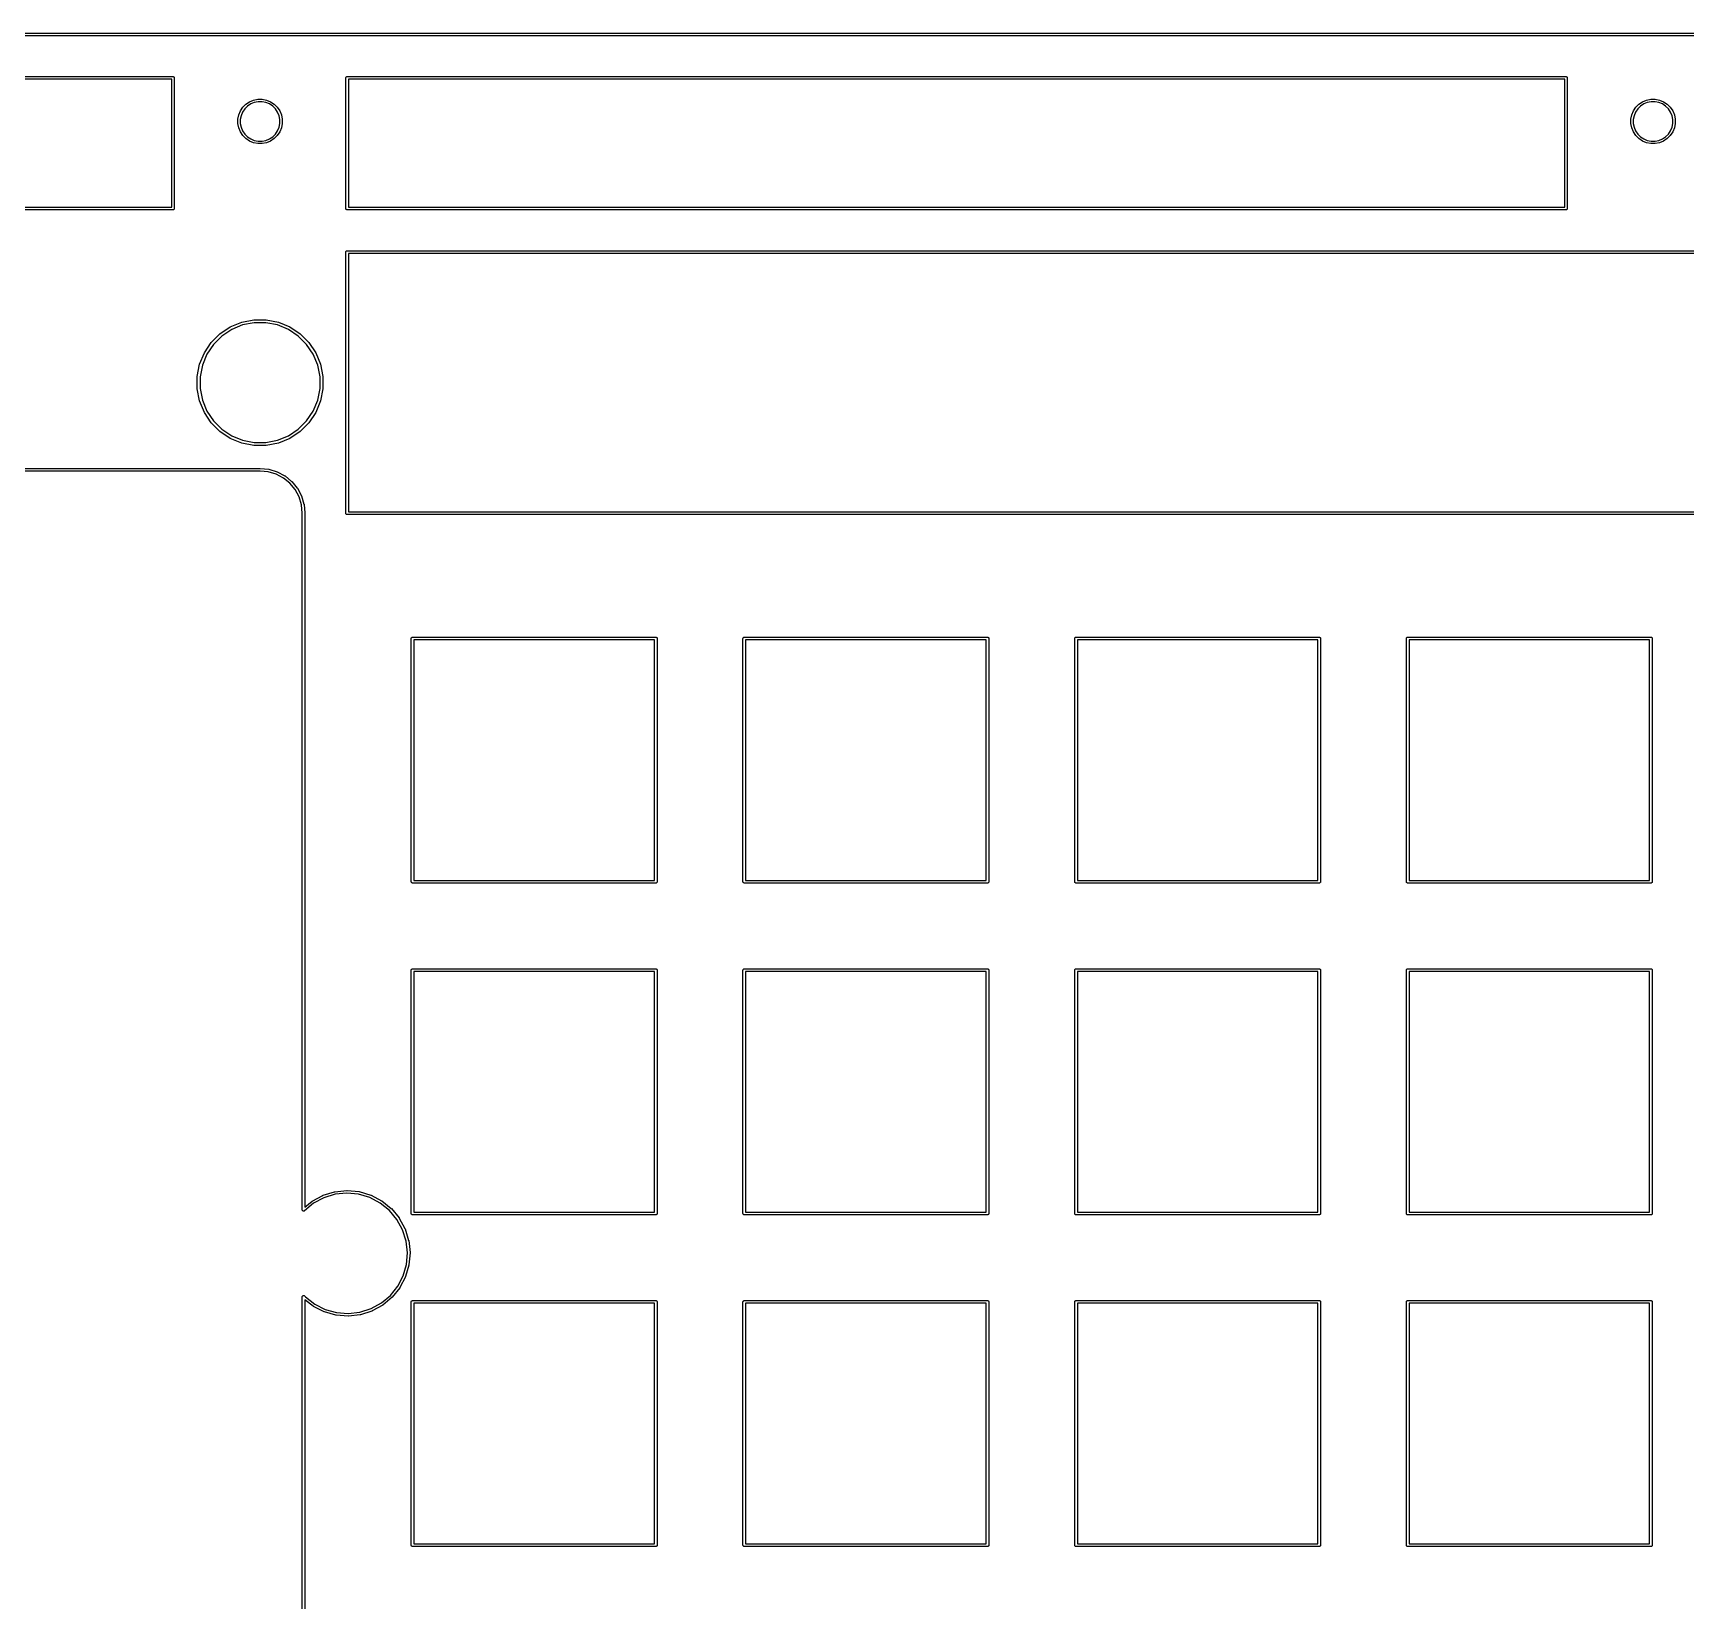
# Model space of a CAD drawing. Extents: x 22 to 393, y -205 to -25.
# Drawn here: x 207 to 301.9, y -115 to -24.9 of the extents above; entities that cross this region are included whole.
import ezdxf

# ---------------------------------------------------------------- set-up
doc = ezdxf.new("R2010")
doc.units = 0
doc.layers.add('BLACK', color=7, linetype='CONTINUOUS')

msp = doc.modelspace()

# ---------------------------------------------------------------- linework, layer by layer
at = {"layer": 'BLACK', "linetype": 'CONTINUOUS'}
for p, q in [((27.4963, -24.925), (387.504, -24.925)), ((387.497, -25.075), (27.5028, -25.075)), ((190.004, -27.425), (214.996, -27.425)), ((214.996, -27.425), (215, -27.4246)), ((215, -27.4246), (215.004, -27.425)), ((215.004, -27.425), (215.015, -27.4261)), ((215.015, -27.4261), (215.029, -27.4304)), ((215.029, -27.4304), (215.042, -27.4373)), ((215.042, -27.4373), (215.053, -27.4467)), ((215.053, -27.4467), (215.063, -27.4581)), ((215.063, -27.4581), (215.07, -27.4712)), ((215.07, -27.4712), (215.074, -27.4853)), ((215.074, -27.4853), (215.075, -27.5)), ((215.075, -27.5), (215.075, -27.5037)), ((215.075, -27.5037), (215.075, -34.9963)), ((224.925, -27.5), (224.926, -27.4853)), ((224.925, -27.5037), (224.925, -27.5)), ((224.925, -34.9963), (224.925, -27.5037)), ((224.926, -27.4853), (224.93, -27.4712)), ((224.93, -27.4712), (224.937, -27.4581)), ((224.937, -27.4581), (224.947, -27.4467)), ((224.947, -27.4467), (224.958, -27.4373)), ((224.958, -27.4373), (224.971, -27.4304)), ((224.971, -27.4304), (224.985, -27.4261)), ((224.985, -27.4261), (224.996, -27.425)), ((224.996, -27.425), (225, -27.4246)), ((225, -27.4246), (225.004, -27.425)), ((225.004, -27.425), (294.996, -27.425)), ((294.996, -27.425), (295, -27.4246)), ((295, -27.4246), (295.006, -27.4252)), ((295.006, -27.4252), (295.015, -27.4261)), ((295.015, -27.4261), (295.029, -27.4304)), ((295.029, -27.4304), (295.042, -27.4373)), ((295.042, -27.4373), (295.053, -27.4467)), ((295.053, -27.4467), (295.063, -27.4581)), ((295.063, -27.4581), (295.07, -27.4712)), ((295.07, -27.4712), (295.074, -27.4853)), ((295.074, -27.4853), (295.075, -27.5)), ((295.075, -27.5), (295.075, -27.5037)), ((295.075, -27.5037), (295.075, -34.9963)), ((214.925, -27.575), (190.075, -27.575)), ((214.925, -34.925), (214.925, -27.575)), ((225.075, -27.575), (225.075, -34.925)), ((294.925, -27.575), (225.075, -27.575)), ((294.925, -34.925), (294.925, -27.575)), ((218.775, -29.6284), (218.871, -29.3966)), ((218.871, -29.3966), (219.011, -29.188)), ((219.119, -29.2768), (218.995, -29.4626)), ((219.011, -29.188), (219.188, -29.0105)), ((219.277, -29.1188), (219.119, -29.2768)), ((219.188, -29.0105), (219.397, -28.8711)), ((219.463, -28.9946), (219.277, -29.1188)), ((219.397, -28.8711), (219.628, -28.7751)), ((219.669, -28.9091), (219.463, -28.9946)), ((219.628, -28.7751), (219.875, -28.7262)), ((219.888, -28.8655), (219.669, -28.9091)), ((219.875, -28.7262), (220.125, -28.7262)), ((220.112, -28.8655), (219.888, -28.8655)), ((220.331, -28.9091), (220.112, -28.8655)), ((220.125, -28.7262), (220.372, -28.7751)), ((220.537, -28.9946), (220.331, -28.9091)), ((220.372, -28.7751), (220.603, -28.8711)), ((220.723, -29.1188), (220.537, -28.9946)), ((220.603, -28.8711), (220.812, -29.0105)), ((220.881, -29.2768), (220.723, -29.1188)), ((220.812, -29.0105), (220.989, -29.188)), ((221.005, -29.4626), (220.881, -29.2768)), ((220.989, -29.188), (221.129, -29.3966)), ((221.129, -29.3966), (221.225, -29.6284)), ((298.775, -29.6284), (298.871, -29.3966)), ((298.871, -29.3966), (299.011, -29.188)), ((299.119, -29.2768), (298.995, -29.4626)), ((299.011, -29.188), (299.188, -29.0105)), ((299.277, -29.1188), (299.119, -29.2768)), ((299.188, -29.0105), (299.397, -28.8711)), ((299.463, -28.9946), (299.277, -29.1188)), ((299.397, -28.8711), (299.628, -28.7751)), ((299.669, -28.9091), (299.463, -28.9946)), ((299.628, -28.7751), (299.875, -28.7262)), ((299.888, -28.8655), (299.669, -28.9091)), ((299.875, -28.7262), (300.125, -28.7262)), ((300.112, -28.8655), (299.888, -28.8655)), ((300.331, -28.9091), (300.112, -28.8655)), ((300.125, -28.7262), (300.372, -28.7751)), ((300.537, -28.9946), (300.331, -28.9091)), ((300.372, -28.7751), (300.603, -28.8711)), ((300.723, -29.1188), (300.537, -28.9946)), ((300.603, -28.8711), (300.812, -29.0105)), ((300.881, -29.2768), (300.723, -29.1188)), ((300.812, -29.0105), (300.989, -29.188)), ((301.005, -29.4626), (300.881, -29.2768)), ((300.989, -29.188), (301.129, -29.3966)), ((301.129, -29.3966), (301.225, -29.6284)), ((218.726, -29.8745), (218.775, -29.6284)), ((218.726, -30.1255), (218.726, -29.8745)), ((218.775, -30.3716), (218.726, -30.1255)), ((218.871, -30.6034), (218.775, -30.3716)), ((218.909, -29.6691), (218.865, -29.8883)), ((218.865, -29.8883), (218.865, -30.1117)), ((218.865, -30.1117), (218.909, -30.3309)), ((218.995, -29.4626), (218.909, -29.6691)), ((218.909, -30.3309), (218.995, -30.5374)), ((221.091, -29.6691), (221.005, -29.4626)), ((221.005, -30.5374), (221.091, -30.3309)), ((221.135, -29.8883), (221.091, -29.6691)), ((221.091, -30.3309), (221.135, -30.1117)), ((221.225, -30.3716), (221.129, -30.6034)), ((221.135, -30.1117), (221.135, -29.8883)), ((221.225, -29.6284), (221.274, -29.8745)), ((221.274, -30.1255), (221.225, -30.3716)), ((221.274, -29.8745), (221.274, -30.1255)), ((298.726, -29.8745), (298.775, -29.6284)), ((298.726, -30.1255), (298.726, -29.8745)), ((298.775, -30.3716), (298.726, -30.1255)), ((298.871, -30.6034), (298.775, -30.3716)), ((298.909, -29.6691), (298.865, -29.8883)), ((298.865, -29.8883), (298.865, -30.1117)), ((298.865, -30.1117), (298.909, -30.3309)), ((298.995, -29.4626), (298.909, -29.6691)), ((298.909, -30.3309), (298.995, -30.5374)), ((301.091, -29.6691), (301.005, -29.4626)), ((301.005, -30.5374), (301.091, -30.3309)), ((301.135, -29.8883), (301.091, -29.6691)), ((301.091, -30.3309), (301.135, -30.1117)), ((301.225, -30.3716), (301.129, -30.6034)), ((301.135, -30.1117), (301.135, -29.8883)), ((301.225, -29.6284), (301.274, -29.8745)), ((301.274, -30.1255), (301.225, -30.3716)), ((301.274, -29.8745), (301.274, -30.1255)), ((219.011, -30.812), (218.871, -30.6034)), ((218.995, -30.5374), (219.119, -30.7232)), ((219.188, -30.9895), (219.011, -30.812)), ((219.119, -30.7232), (219.277, -30.8812)), ((219.397, -31.1289), (219.188, -30.9895)), ((219.277, -30.8812), (219.463, -31.0054)), ((219.628, -31.2249), (219.397, -31.1289)), ((219.463, -31.0054), (219.669, -31.0909)), ((219.875, -31.2738), (219.628, -31.2249)), ((219.669, -31.0909), (219.888, -31.1345)), ((220.125, -31.2738), (219.875, -31.2738)), ((219.888, -31.1345), (220.112, -31.1345)), ((220.112, -31.1345), (220.331, -31.0909)), ((220.372, -31.2249), (220.125, -31.2738)), ((220.331, -31.0909), (220.537, -31.0054)), ((220.603, -31.1289), (220.372, -31.2249)), ((220.537, -31.0054), (220.723, -30.8812)), ((220.812, -30.9895), (220.603, -31.1289)), ((220.723, -30.8812), (220.881, -30.7232)), ((220.989, -30.812), (220.812, -30.9895)), ((220.881, -30.7232), (221.005, -30.5374)), ((221.129, -30.6034), (220.989, -30.812)), ((299.011, -30.812), (298.871, -30.6034)), ((298.995, -30.5374), (299.119, -30.7232)), ((299.188, -30.9895), (299.011, -30.812)), ((299.119, -30.7232), (299.277, -30.8812)), ((299.397, -31.1289), (299.188, -30.9895)), ((299.277, -30.8812), (299.463, -31.0054)), ((299.628, -31.2249), (299.397, -31.1289)), ((299.463, -31.0054), (299.669, -31.0909)), ((299.875, -31.2738), (299.628, -31.2249)), ((299.669, -31.0909), (299.888, -31.1345)), ((300.125, -31.2738), (299.875, -31.2738)), ((299.888, -31.1345), (300.112, -31.1345)), ((300.112, -31.1345), (300.331, -31.0909)), ((300.372, -31.2249), (300.125, -31.2738)), ((300.331, -31.0909), (300.537, -31.0054)), ((300.603, -31.1289), (300.372, -31.2249)), ((300.537, -31.0054), (300.723, -30.8812)), ((300.812, -30.9895), (300.603, -31.1289)), ((300.723, -30.8812), (300.881, -30.7232)), ((300.989, -30.812), (300.812, -30.9895)), ((300.881, -30.7232), (301.005, -30.5374)), ((301.129, -30.6034), (300.989, -30.812)), ((214.996, -35.075), (190.004, -35.075)), ((190.075, -34.925), (214.925, -34.925)), ((215, -35.0754), (214.996, -35.075)), ((215.004, -35.075), (215, -35.0754)), ((215.015, -35.0739), (215.004, -35.075)), ((215.029, -35.0696), (215.015, -35.0739)), ((215.042, -35.0627), (215.029, -35.0696)), ((215.053, -35.0533), (215.042, -35.0627)), ((215.063, -35.0419), (215.053, -35.0533)), ((215.07, -35.0288), (215.063, -35.0419)), ((215.074, -35.0147), (215.07, -35.0288)), ((215.075, -35), (215.074, -35.0147)), ((215.075, -34.9963), (215.075, -35)), ((224.925, -35), (224.925, -34.9963)), ((224.926, -35.0147), (224.925, -35)), ((224.93, -35.0288), (224.926, -35.0147)), ((224.937, -35.0419), (224.93, -35.0288)), ((224.947, -35.0533), (224.937, -35.0419)), ((224.958, -35.0627), (224.947, -35.0533)), ((224.971, -35.0696), (224.958, -35.0627)), ((224.985, -35.0739), (224.971, -35.0696)), ((225, -35.0754), (224.985, -35.0739)), ((225.004, -35.075), (225, -35.0754)), ((294.996, -35.075), (225.004, -35.075)), ((225.075, -34.925), (294.925, -34.925)), ((295, -35.0754), (294.996, -35.075)), ((295.004, -35.075), (295, -35.0754)), ((295.015, -35.0739), (295.004, -35.075)), ((295.029, -35.0696), (295.015, -35.0739)), ((295.042, -35.0627), (295.029, -35.0696)), ((295.053, -35.0533), (295.042, -35.0627)), ((295.063, -35.0419), (295.053, -35.0533)), ((295.07, -35.0288), (295.063, -35.0419)), ((295.074, -35.0147), (295.07, -35.0288)), ((295.075, -35), (295.074, -35.0147)), ((295.075, -34.9963), (295.075, -35)), ((224.925, -37.5), (224.926, -37.4853)), ((224.925, -37.5037), (224.925, -37.5)), ((224.925, -52.4963), (224.925, -37.5037)), ((224.926, -37.4853), (224.93, -37.4712)), ((224.93, -37.4712), (224.937, -37.4581)), ((224.937, -37.4581), (224.947, -37.4467)), ((224.947, -37.4467), (224.958, -37.4373)), ((224.958, -37.4373), (224.971, -37.4304)), ((224.971, -37.4304), (224.985, -37.4261)), ((224.985, -37.4261), (224.996, -37.425)), ((224.996, -37.425), (225, -37.4246)), ((225, -37.4246), (225.004, -37.425)), ((225.004, -37.425), (339.996, -37.425)), ((225.075, -37.575), (225.075, -52.425)), ((339.925, -37.575), (225.075, -37.575)), ((218.289, -41.7982), (218.946, -41.5258)), ((218.995, -41.6885), (218.369, -41.9481)), ((218.946, -41.5258), (219.644, -41.3869)), ((219.661, -41.5561), (218.995, -41.6885)), ((219.644, -41.3869), (220.356, -41.3869)), ((220.339, -41.5561), (219.661, -41.5561)), ((221.005, -41.6885), (220.339, -41.5561)), ((220.356, -41.3869), (221.054, -41.5258)), ((221.631, -41.9481), (221.005, -41.6885)), ((221.054, -41.5258), (221.711, -41.7982)), ((216.798, -43.2886), (217.194, -42.6968)), ((217.194, -42.6968), (217.697, -42.1936)), ((217.805, -42.325), (217.325, -42.8047)), ((217.697, -42.1936), (218.289, -41.7982)), ((218.369, -41.9481), (217.805, -42.325)), ((222.195, -42.325), (221.631, -41.9481)), ((221.711, -41.7982), (222.303, -42.1936)), ((222.675, -42.8047), (222.195, -42.325)), ((222.303, -42.1936), (222.806, -42.6968)), ((222.806, -42.6968), (223.202, -43.2886)), ((216.526, -43.9461), (216.798, -43.2886)), ((216.948, -43.3687), (216.688, -43.9955)), ((217.325, -42.8047), (216.948, -43.3687)), ((223.052, -43.3687), (222.675, -42.8047)), ((223.312, -43.9955), (223.052, -43.3687)), ((223.202, -43.2886), (223.474, -43.9461)), ((216.387, -44.6441), (216.526, -43.9461)), ((216.688, -43.9955), (216.556, -44.6608)), ((223.444, -44.6608), (223.312, -43.9955)), ((223.474, -43.9461), (223.613, -44.6441)), ((216.387, -45.3559), (216.387, -44.6441)), ((216.526, -46.0539), (216.387, -45.3559)), ((216.556, -44.6608), (216.556, -45.3392)), ((216.556, -45.3392), (216.688, -46.0045)), ((223.312, -46.0045), (223.444, -45.3392)), ((223.444, -45.3392), (223.444, -44.6608)), ((223.613, -45.3559), (223.474, -46.0539)), ((223.613, -44.6441), (223.613, -45.3559)), ((216.798, -46.7114), (216.526, -46.0539)), ((216.688, -46.0045), (216.948, -46.6313)), ((223.052, -46.6313), (223.312, -46.0045)), ((223.474, -46.0539), (223.202, -46.7114)), ((217.194, -47.3032), (216.798, -46.7114)), ((216.948, -46.6313), (217.325, -47.1953)), ((217.697, -47.8064), (217.194, -47.3032)), ((217.325, -47.1953), (217.805, -47.675)), ((222.195, -47.675), (222.675, -47.1953)), ((222.806, -47.3032), (222.303, -47.8064)), ((222.675, -47.1953), (223.052, -46.6313)), ((223.202, -46.7114), (222.806, -47.3032)), ((218.289, -48.2018), (217.697, -47.8064)), ((217.805, -47.675), (218.369, -48.0519)), ((218.946, -48.4742), (218.289, -48.2018)), ((218.369, -48.0519), (218.995, -48.3115)), ((218.995, -48.3115), (219.661, -48.4439)), ((220.339, -48.4439), (221.005, -48.3115)), ((221.005, -48.3115), (221.631, -48.0519)), ((221.711, -48.2018), (221.054, -48.4742)), ((221.631, -48.0519), (222.195, -47.675)), ((222.303, -47.8064), (221.711, -48.2018)), ((219.644, -48.6131), (218.946, -48.4742)), ((220.356, -48.6131), (219.644, -48.6131)), ((219.661, -48.4439), (220.339, -48.4439)), ((221.054, -48.4742), (220.356, -48.6131)), ((184.996, -49.925), (220.004, -49.925)), ((219.996, -50.075), (185, -50.075)), ((220.471, -50.1215), (219.996, -50.075)), ((220.004, -49.925), (220.007, -49.9254)), ((220.007, -49.9254), (220.007, -49.9254)), ((220.007, -49.9254), (220.493, -49.973)), ((220.924, -50.2583), (220.471, -50.1215)), ((220.493, -49.973), (220.493, -49.973)), ((220.493, -49.973), (220.493, -49.973)), ((220.493, -49.973), (220.494, -49.9731)), ((220.494, -49.9731), (220.501, -49.9745)), ((220.501, -49.9745), (220.507, -49.9758)), ((220.507, -49.9758), (220.974, -50.1168)), ((221.342, -50.4805), (220.924, -50.2583)), ((220.974, -50.1168), (220.975, -50.1171)), ((220.975, -50.1171), (220.982, -50.1198)), ((220.982, -50.1198), (220.988, -50.1224)), ((220.988, -50.1224), (221.419, -50.3515)), ((221.708, -50.7795), (221.342, -50.4805)), ((221.419, -50.3515), (221.419, -50.3515)), ((221.419, -50.3515), (221.42, -50.352)), ((221.42, -50.352), (221.425, -50.3558)), ((221.425, -50.3558), (221.431, -50.3596)), ((221.431, -50.3596), (221.809, -50.668)), ((222.01, -51.1442), (221.708, -50.7795)), ((221.809, -50.668), (221.81, -50.6686)), ((221.81, -50.6686), (221.815, -50.6734)), ((221.815, -50.6734), (221.819, -50.6783)), ((221.819, -50.6783), (222.13, -51.0542)), ((222.235, -51.5604), (222.01, -51.1442)), ((222.13, -51.0542), (222.13, -51.0542)), ((222.13, -51.0542), (222.13, -51.0542)), ((222.13, -51.0542), (222.131, -51.055)), ((222.131, -51.055), (222.135, -51.0607)), ((222.135, -51.0607), (222.139, -51.0663)), ((222.139, -51.0663), (222.371, -51.4955)), ((222.375, -52.0125), (222.235, -51.5604)), ((222.371, -51.4955), (222.371, -51.4965)), ((222.371, -51.4965), (222.374, -51.5027)), ((222.374, -51.5027), (222.376, -51.509)), ((222.425, -52.4866), (222.375, -52.0125)), ((222.376, -51.509), (222.521, -51.9751)), ((222.521, -51.9751), (222.521, -51.9761)), ((222.521, -51.9761), (222.522, -51.9828)), ((222.522, -51.9828), (222.524, -51.9895)), ((222.524, -51.9895), (222.575, -52.4747)), ((222.425, -52.5003), (222.425, -52.4866)), ((222.425, -92.5037), (222.425, -52.5003)), ((222.575, -52.4747), (222.575, -52.4757)), ((222.575, -52.4757), (222.575, -52.479)), ((222.575, -52.479), (222.575, -52.4823)), ((222.575, -52.4823), (222.575, -52.4962)), ((222.575, -52.4962), (222.575, -52.4963)), ((222.575, -52.4963), (222.575, -52.4995)), ((222.575, -52.4995), (222.575, -52.4997)), ((222.575, -52.4997), (222.575, -52.5)), ((222.575, -52.5), (222.575, -92.3413)), ((224.925, -52.5), (224.925, -52.4963)), ((224.926, -52.5147), (224.925, -52.5)), ((224.93, -52.5288), (224.926, -52.5147)), ((224.937, -52.5419), (224.93, -52.5288)), ((224.947, -52.5533), (224.937, -52.5419)), ((224.958, -52.5627), (224.947, -52.5533)), ((224.971, -52.5696), (224.958, -52.5627)), ((224.985, -52.5739), (224.971, -52.5696)), ((224.996, -52.575), (224.985, -52.5739)), ((225, -52.5754), (224.996, -52.575)), ((225.004, -52.575), (225, -52.5754)), ((339.996, -52.575), (225.004, -52.575)), ((225.075, -52.425), (339.925, -52.425)), ((228.682, -59.69), (228.684, -59.6751)), ((228.683, -59.6937), (228.682, -59.69)), ((228.683, -73.6563), (228.683, -59.6937)), ((228.684, -59.6751), (228.688, -59.6607)), ((228.688, -59.6607), (228.695, -59.6475)), ((228.695, -59.6475), (228.705, -59.6359)), ((228.705, -59.6359), (228.716, -59.6263)), ((228.716, -59.6263), (228.729, -59.6193)), ((228.729, -59.6193), (228.744, -59.6149)), ((228.744, -59.6149), (228.755, -59.6138)), ((228.755, -59.6138), (228.759, -59.6134)), ((228.759, -59.6134), (228.762, -59.6138)), ((228.762, -59.6138), (242.725, -59.6138)), ((228.835, -59.7662), (228.835, -73.5838)), ((242.653, -59.7662), (228.835, -59.7662)), ((242.653, -73.5838), (242.653, -59.7662)), ((242.725, -59.6138), (242.729, -59.6134)), ((242.729, -59.6134), (242.732, -59.6138)), ((242.732, -59.6138), (242.744, -59.6149)), ((242.744, -59.6149), (242.758, -59.6193)), ((242.758, -59.6193), (242.771, -59.6263)), ((242.771, -59.6263), (242.783, -59.6359)), ((242.783, -59.6359), (242.792, -59.6475)), ((242.792, -59.6475), (242.799, -59.6607)), ((242.799, -59.6607), (242.804, -59.6751)), ((242.804, -59.6751), (242.805, -59.69)), ((242.805, -59.69), (242.805, -59.6937)), ((242.805, -59.6937), (242.805, -73.6563)), ((247.732, -59.69), (247.734, -59.6751)), ((247.733, -59.6937), (247.732, -59.69)), ((247.733, -73.6563), (247.733, -59.6937)), ((247.734, -59.6751), (247.738, -59.6607)), ((247.738, -59.6607), (247.745, -59.6475)), ((247.745, -59.6475), (247.755, -59.6359)), ((247.755, -59.6359), (247.766, -59.6263)), ((247.766, -59.6263), (247.779, -59.6193)), ((247.779, -59.6193), (247.794, -59.6149)), ((247.794, -59.6149), (247.805, -59.6138)), ((247.805, -59.6138), (247.809, -59.6134)), ((247.809, -59.6134), (247.812, -59.6138)), ((247.812, -59.6138), (261.775, -59.6138)), ((247.885, -59.7662), (247.885, -73.5838)), ((261.703, -59.7662), (247.885, -59.7662)), ((261.703, -73.5838), (261.703, -59.7662)), ((261.775, -59.6138), (261.779, -59.6134)), ((261.779, -59.6134), (261.782, -59.6138)), ((261.782, -59.6138), (261.794, -59.6149)), ((261.794, -59.6149), (261.808, -59.6193)), ((261.808, -59.6193), (261.821, -59.6263)), ((261.821, -59.6263), (261.833, -59.6359)), ((261.833, -59.6359), (261.842, -59.6475)), ((261.842, -59.6475), (261.849, -59.6607)), ((261.849, -59.6607), (261.854, -59.6751)), ((261.854, -59.6751), (261.855, -59.69)), ((261.855, -59.69), (261.855, -59.6937)), ((261.855, -59.6937), (261.855, -73.6563)), ((266.782, -59.69), (266.784, -59.6751)), ((266.783, -59.6937), (266.782, -59.69)), ((266.783, -73.6563), (266.783, -59.6937)), ((266.784, -59.6751), (266.788, -59.6607)), ((266.788, -59.6607), (266.795, -59.6475)), ((266.795, -59.6475), (266.805, -59.6359)), ((266.805, -59.6359), (266.816, -59.6263)), ((266.816, -59.6263), (266.829, -59.6193)), ((266.829, -59.6193), (266.844, -59.6149)), ((266.844, -59.6149), (266.855, -59.6138)), ((266.855, -59.6138), (266.859, -59.6134)), ((266.859, -59.6134), (266.862, -59.6138)), ((266.862, -59.6138), (280.825, -59.6138)), ((266.935, -59.7662), (266.935, -73.5838)), ((280.753, -59.7662), (266.935, -59.7662)), ((280.753, -73.5838), (280.753, -59.7662)), ((280.825, -59.6138), (280.829, -59.6134)), ((280.829, -59.6134), (280.832, -59.6138)), ((280.832, -59.6138), (280.844, -59.6149)), ((280.844, -59.6149), (280.858, -59.6193)), ((280.858, -59.6193), (280.871, -59.6263)), ((280.871, -59.6263), (280.883, -59.6359)), ((280.883, -59.6359), (280.892, -59.6475)), ((280.892, -59.6475), (280.899, -59.6607)), ((280.899, -59.6607), (280.904, -59.6751)), ((280.904, -59.6751), (280.905, -59.69)), ((280.905, -59.69), (280.905, -59.6937)), ((280.905, -59.6937), (280.905, -73.6563)), ((285.832, -59.69), (285.834, -59.6751)), ((285.833, -59.6937), (285.832, -59.69)), ((285.833, -73.6563), (285.833, -59.6937)), ((285.834, -59.6751), (285.838, -59.6607)), ((285.838, -59.6607), (285.845, -59.6475)), ((285.845, -59.6475), (285.855, -59.6359)), ((285.855, -59.6359), (285.866, -59.6263)), ((285.866, -59.6263), (285.879, -59.6193)), ((285.879, -59.6193), (285.894, -59.6149)), ((285.894, -59.6149), (285.905, -59.6138)), ((285.905, -59.6138), (285.909, -59.6134)), ((285.909, -59.6134), (285.912, -59.6138)), ((285.912, -59.6138), (299.875, -59.6138)), ((285.985, -59.7662), (285.985, -73.5838)), ((299.803, -59.7662), (285.985, -59.7662)), ((299.803, -73.5838), (299.803, -59.7662)), ((299.875, -59.6138), (299.879, -59.6134)), ((299.879, -59.6134), (299.882, -59.6138)), ((299.882, -59.6138), (299.894, -59.6149)), ((299.894, -59.6149), (299.908, -59.6193)), ((299.908, -59.6193), (299.921, -59.6263)), ((299.921, -59.6263), (299.933, -59.6359)), ((299.933, -59.6359), (299.942, -59.6475)), ((299.942, -59.6475), (299.949, -59.6607)), ((299.949, -59.6607), (299.954, -59.6751)), ((299.954, -59.6751), (299.955, -59.69)), ((299.955, -59.69), (299.955, -59.6937)), ((299.955, -59.6937), (299.955, -73.6563)), ((228.682, -73.66), (228.683, -73.6563)), ((228.684, -73.6749), (228.682, -73.66)), ((228.688, -73.6893), (228.684, -73.6749)), ((228.695, -73.7025), (228.688, -73.6893)), ((228.705, -73.7141), (228.695, -73.7025)), ((228.716, -73.7237), (228.705, -73.7141)), ((228.729, -73.7307), (228.716, -73.7237)), ((228.744, -73.7351), (228.729, -73.7307)), ((228.759, -73.7366), (228.744, -73.7351)), ((228.762, -73.7362), (228.759, -73.7366)), ((242.725, -73.7362), (228.762, -73.7362)), ((228.835, -73.5838), (242.653, -73.5838)), ((242.729, -73.7366), (242.725, -73.7362)), ((242.732, -73.7362), (242.729, -73.7366)), ((242.744, -73.7351), (242.732, -73.7362)), ((242.758, -73.7307), (242.744, -73.7351)), ((242.771, -73.7237), (242.758, -73.7307)), ((242.783, -73.7141), (242.771, -73.7237)), ((242.792, -73.7025), (242.783, -73.7141)), ((242.799, -73.6893), (242.792, -73.7025)), ((242.804, -73.6749), (242.799, -73.6893)), ((242.805, -73.66), (242.804, -73.6749)), ((242.805, -73.6563), (242.805, -73.66)), ((247.732, -73.66), (247.733, -73.6563)), ((247.734, -73.6749), (247.732, -73.66)), ((247.738, -73.6893), (247.734, -73.6749)), ((247.745, -73.7025), (247.738, -73.6893)), ((247.755, -73.7141), (247.745, -73.7025)), ((247.766, -73.7237), (247.755, -73.7141)), ((247.779, -73.7307), (247.766, -73.7237)), ((247.794, -73.7351), (247.779, -73.7307)), ((247.809, -73.7366), (247.794, -73.7351)), ((247.812, -73.7362), (247.809, -73.7366)), ((261.775, -73.7362), (247.812, -73.7362)), ((247.885, -73.5838), (261.703, -73.5838)), ((261.779, -73.7366), (261.775, -73.7362)), ((261.782, -73.7362), (261.779, -73.7366)), ((261.794, -73.7351), (261.782, -73.7362)), ((261.808, -73.7307), (261.794, -73.7351)), ((261.821, -73.7237), (261.808, -73.7307)), ((261.833, -73.7141), (261.821, -73.7237)), ((261.842, -73.7025), (261.833, -73.7141)), ((261.849, -73.6893), (261.842, -73.7025)), ((261.854, -73.6749), (261.849, -73.6893)), ((261.855, -73.66), (261.854, -73.6749)), ((261.855, -73.6563), (261.855, -73.66)), ((266.782, -73.66), (266.783, -73.6563)), ((266.784, -73.6749), (266.782, -73.66)), ((266.788, -73.6893), (266.784, -73.6749)), ((266.795, -73.7025), (266.788, -73.6893)), ((266.805, -73.7141), (266.795, -73.7025)), ((266.816, -73.7237), (266.805, -73.7141)), ((266.829, -73.7307), (266.816, -73.7237)), ((266.844, -73.7351), (266.829, -73.7307)), ((266.859, -73.7366), (266.844, -73.7351)), ((266.862, -73.7362), (266.859, -73.7366)), ((280.825, -73.7362), (266.862, -73.7362)), ((266.935, -73.5838), (280.753, -73.5838)), ((280.829, -73.7366), (280.825, -73.7362)), ((280.832, -73.7362), (280.829, -73.7366)), ((280.844, -73.7351), (280.832, -73.7362)), ((280.858, -73.7307), (280.844, -73.7351)), ((280.871, -73.7237), (280.858, -73.7307)), ((280.883, -73.7141), (280.871, -73.7237)), ((280.892, -73.7025), (280.883, -73.7141)), ((280.899, -73.6893), (280.892, -73.7025)), ((280.904, -73.6749), (280.899, -73.6893)), ((280.905, -73.66), (280.904, -73.6749)), ((280.905, -73.6563), (280.905, -73.66)), ((285.832, -73.66), (285.833, -73.6563)), ((285.834, -73.6749), (285.832, -73.66)), ((285.838, -73.6893), (285.834, -73.6749)), ((285.845, -73.7025), (285.838, -73.6893)), ((285.855, -73.7141), (285.845, -73.7025)), ((285.866, -73.7237), (285.855, -73.7141)), ((285.879, -73.7307), (285.866, -73.7237)), ((285.894, -73.7351), (285.879, -73.7307)), ((285.909, -73.7366), (285.894, -73.7351)), ((285.912, -73.7362), (285.909, -73.7366)), ((299.875, -73.7362), (285.912, -73.7362)), ((285.985, -73.5838), (299.803, -73.5838)), ((299.879, -73.7366), (299.875, -73.7362)), ((299.882, -73.7362), (299.879, -73.7366)), ((299.894, -73.7351), (299.882, -73.7362)), ((299.908, -73.7307), (299.894, -73.7351)), ((299.921, -73.7237), (299.908, -73.7307)), ((299.933, -73.7141), (299.921, -73.7237)), ((299.942, -73.7025), (299.933, -73.7141)), ((299.949, -73.6893), (299.942, -73.7025)), ((299.954, -73.6749), (299.949, -73.6893)), ((299.955, -73.66), (299.954, -73.6749)), ((299.955, -73.6563), (299.955, -73.66)), ((228.682, -78.74), (228.684, -78.7251)), ((228.683, -78.7437), (228.682, -78.74)), ((228.683, -92.7063), (228.683, -78.7437)), ((228.684, -78.7251), (228.688, -78.7107)), ((228.688, -78.7107), (228.695, -78.6975)), ((228.695, -78.6975), (228.705, -78.6859)), ((228.705, -78.6859), (228.716, -78.6763)), ((228.716, -78.6763), (228.729, -78.6693)), ((228.729, -78.6693), (228.744, -78.6649)), ((228.744, -78.6649), (228.755, -78.6638)), ((228.755, -78.6638), (228.759, -78.6634)), ((228.759, -78.6634), (228.762, -78.6638)), ((228.762, -78.6638), (242.725, -78.6638)), ((242.725, -78.6638), (242.729, -78.6634)), ((242.729, -78.6634), (242.732, -78.6638)), ((242.732, -78.6638), (242.744, -78.6649)), ((242.744, -78.6649), (242.758, -78.6693)), ((242.758, -78.6693), (242.771, -78.6763)), ((242.771, -78.6763), (242.783, -78.6859)), ((242.783, -78.6859), (242.792, -78.6975)), ((242.792, -78.6975), (242.799, -78.7107)), ((242.799, -78.7107), (242.804, -78.7251)), ((242.804, -78.7251), (242.805, -78.74)), ((242.805, -78.74), (242.805, -78.7437)), ((242.805, -78.7437), (242.805, -92.7063)), ((247.732, -78.74), (247.734, -78.7251)), ((247.733, -78.7437), (247.732, -78.74)), ((247.733, -92.7063), (247.733, -78.7437)), ((247.734, -78.7251), (247.738, -78.7107)), ((247.738, -78.7107), (247.745, -78.6975)), ((247.745, -78.6975), (247.755, -78.6859)), ((247.755, -78.6859), (247.766, -78.6763)), ((247.766, -78.6763), (247.779, -78.6693)), ((247.779, -78.6693), (247.794, -78.6649)), ((247.794, -78.6649), (247.805, -78.6638)), ((247.805, -78.6638), (247.809, -78.6634)), ((247.809, -78.6634), (247.812, -78.6638)), ((247.812, -78.6638), (261.775, -78.6638)), ((261.775, -78.6638), (261.779, -78.6634)), ((261.779, -78.6634), (261.782, -78.6638)), ((261.782, -78.6638), (261.794, -78.6649)), ((261.794, -78.6649), (261.808, -78.6693)), ((261.808, -78.6693), (261.821, -78.6763)), ((261.821, -78.6763), (261.833, -78.6859)), ((261.833, -78.6859), (261.842, -78.6975)), ((261.842, -78.6975), (261.849, -78.7107)), ((261.849, -78.7107), (261.854, -78.7251)), ((261.854, -78.7251), (261.855, -78.74)), ((261.855, -78.74), (261.855, -78.7437)), ((261.855, -78.7437), (261.855, -92.7063)), ((266.782, -78.74), (266.784, -78.7251)), ((266.783, -78.7437), (266.782, -78.74)), ((266.783, -92.7063), (266.783, -78.7437)), ((266.784, -78.7251), (266.788, -78.7107)), ((266.788, -78.7107), (266.795, -78.6975)), ((266.795, -78.6975), (266.805, -78.6859)), ((266.805, -78.6859), (266.816, -78.6763)), ((266.816, -78.6763), (266.829, -78.6693)), ((266.829, -78.6693), (266.844, -78.6649)), ((266.844, -78.6649), (266.855, -78.6638)), ((266.855, -78.6638), (266.859, -78.6634)), ((266.859, -78.6634), (266.862, -78.6638)), ((266.862, -78.6638), (280.825, -78.6638)), ((280.825, -78.6638), (280.829, -78.6634)), ((280.829, -78.6634), (280.832, -78.6638)), ((280.832, -78.6638), (280.844, -78.6649)), ((280.844, -78.6649), (280.858, -78.6693)), ((280.858, -78.6693), (280.871, -78.6763)), ((280.871, -78.6763), (280.883, -78.6859)), ((280.883, -78.6859), (280.892, -78.6975)), ((280.892, -78.6975), (280.899, -78.7107)), ((280.899, -78.7107), (280.904, -78.7251)), ((280.904, -78.7251), (280.905, -78.74)), ((280.905, -78.74), (280.905, -78.7437)), ((280.905, -78.7437), (280.905, -92.7063)), ((285.832, -78.74), (285.834, -78.7251)), ((285.833, -78.7437), (285.832, -78.74)), ((285.833, -92.7063), (285.833, -78.7437)), ((285.834, -78.7251), (285.838, -78.7107)), ((285.838, -78.7107), (285.845, -78.6975)), ((285.845, -78.6975), (285.855, -78.6859)), ((285.855, -78.6859), (285.866, -78.6763)), ((285.866, -78.6763), (285.879, -78.6693)), ((285.879, -78.6693), (285.894, -78.6649)), ((285.894, -78.6649), (285.905, -78.6638)), ((285.905, -78.6638), (285.909, -78.6634)), ((285.909, -78.6634), (285.912, -78.6638)), ((285.912, -78.6638), (299.875, -78.6638)), ((299.875, -78.6638), (299.879, -78.6634)), ((299.879, -78.6634), (299.882, -78.6638)), ((299.882, -78.6638), (299.894, -78.6649)), ((299.894, -78.6649), (299.908, -78.6693)), ((299.908, -78.6693), (299.921, -78.6763)), ((299.921, -78.6763), (299.933, -78.6859)), ((299.933, -78.6859), (299.942, -78.6975)), ((299.942, -78.6975), (299.949, -78.7107)), ((299.949, -78.7107), (299.954, -78.7251)), ((299.954, -78.7251), (299.955, -78.74)), ((299.955, -78.74), (299.955, -78.7437)), ((299.955, -78.7437), (299.955, -92.7063)), ((228.835, -78.8162), (228.835, -92.6338)), ((242.653, -78.8162), (228.835, -78.8162)), ((242.653, -92.6338), (242.653, -78.8162)), ((247.885, -78.8162), (247.885, -92.6338)), ((261.703, -78.8162), (247.885, -78.8162)), ((261.703, -92.6338), (261.703, -78.8162)), ((266.935, -78.8162), (266.935, -92.6338)), ((280.753, -78.8162), (266.935, -78.8162)), ((280.753, -92.6338), (280.753, -78.8162)), ((285.985, -78.8162), (285.985, -92.6338)), ((299.803, -78.8162), (285.985, -78.8162)), ((299.803, -92.6338), (299.803, -78.8162)), ((222.575, -92.3413), (222.986, -92.0041)), ((222.986, -92.0034), (222.992, -91.9997)), ((222.986, -92.0041), (222.986, -92.0034)), ((222.992, -91.9997), (222.998, -91.9959)), ((222.998, -91.9959), (223.606, -91.6699)), ((223.67, -91.8055), (223.075, -92.1247)), ((223.606, -91.6699), (223.607, -91.6694)), ((223.607, -91.6694), (223.613, -91.6669)), ((223.613, -91.6669), (223.619, -91.6642)), ((223.619, -91.6642), (224.279, -91.4625)), ((224.316, -91.6081), (223.67, -91.8055)), ((224.279, -91.4625), (224.28, -91.4622)), ((224.28, -91.4622), (224.287, -91.4609)), ((224.287, -91.4609), (224.294, -91.4596)), ((224.294, -91.4596), (224.98, -91.3899)), ((224.988, -91.5398), (224.316, -91.6081)), ((224.98, -91.3899), (224.981, -91.3898)), ((224.981, -91.3898), (224.988, -91.3898)), ((224.988, -91.3898), (224.995, -91.3898)), ((225.66, -91.6034), (224.988, -91.5398)), ((224.995, -91.3898), (225.682, -91.4548)), ((226.307, -91.7963), (225.66, -91.6034)), ((225.682, -91.4548), (225.682, -91.4548)), ((225.682, -91.4548), (225.682, -91.4548)), ((225.682, -91.4548), (225.683, -91.4549)), ((225.683, -91.4549), (225.689, -91.4563)), ((225.689, -91.4563), (225.696, -91.4576)), ((225.696, -91.4576), (226.357, -91.6547)), ((226.905, -92.1113), (226.307, -91.7963)), ((226.357, -91.6547), (226.357, -91.6547)), ((226.357, -91.6547), (226.357, -91.6547)), ((226.357, -91.6547), (226.358, -91.655)), ((226.358, -91.655), (226.365, -91.6576)), ((226.365, -91.6576), (226.371, -91.6602)), ((226.371, -91.6602), (226.981, -91.982)), ((226.981, -91.982), (226.982, -91.9825)), ((226.982, -91.9825), (226.988, -91.9863)), ((226.988, -91.9863), (226.993, -91.9901)), ((226.993, -91.9901), (227.53, -92.4243)), ((222.425, -92.507), (222.425, -92.5037)), ((222.425, -92.5071), (222.425, -92.507)), ((222.426, -92.5147), (222.425, -92.5071)), ((222.425, -92.5071), (222.425, -92.5071)), ((222.428, -92.5214), (222.426, -92.5147)), ((222.43, -92.5288), (222.428, -92.5214)), ((222.428, -92.5214), (222.428, -92.5214)), ((222.428, -92.5214), (222.428, -92.5214)), ((222.434, -92.535), (222.43, -92.5288)), ((222.437, -92.5419), (222.434, -92.535)), ((222.434, -92.535), (222.434, -92.535)), ((222.434, -92.535), (222.434, -92.535)), ((222.447, -92.5533), (222.437, -92.5419)), ((222.458, -92.5627), (222.447, -92.5533)), ((222.471, -92.5696), (222.458, -92.5627)), ((222.485, -92.5739), (222.471, -92.5696)), ((222.5, -92.5754), (222.485, -92.5739)), ((222.515, -92.5739), (222.5, -92.5754)), ((222.529, -92.5696), (222.515, -92.5739)), ((222.542, -92.5627), (222.529, -92.5696)), ((222.547, -92.5581), (222.542, -92.5627)), ((222.548, -92.558), (222.547, -92.5581)), ((222.551, -92.5554), (222.548, -92.558)), ((222.553, -92.5533), (222.551, -92.5554)), ((223.075, -92.1247), (222.553, -92.5533)), ((222.553, -92.5533), (222.553, -92.5533)), ((227.43, -92.5363), (226.905, -92.1113)), ((227.862, -93.0551), (227.43, -92.5363)), ((227.53, -92.4243), (227.53, -92.425)), ((227.53, -92.425), (227.535, -92.4298)), ((227.535, -92.4298), (227.54, -92.4346)), ((227.54, -92.4346), (227.982, -92.9647)), ((227.982, -92.9647), (227.982, -92.9647)), ((227.982, -92.9647), (227.982, -92.9647)), ((227.982, -92.9647), (227.982, -92.9655)), ((227.982, -92.9655), (227.986, -92.9712)), ((227.986, -92.9712), (227.99, -92.9768)), ((227.99, -92.9768), (228.32, -93.5827)), ((228.682, -92.71), (228.683, -92.7063)), ((228.684, -92.7249), (228.682, -92.71)), ((228.688, -92.7393), (228.684, -92.7249)), ((228.695, -92.7525), (228.688, -92.7393)), ((228.705, -92.7641), (228.695, -92.7525)), ((228.716, -92.7737), (228.705, -92.7641)), ((228.729, -92.7807), (228.716, -92.7737)), ((228.744, -92.7851), (228.729, -92.7807)), ((228.759, -92.7866), (228.744, -92.7851)), ((228.762, -92.7862), (228.759, -92.7866)), ((242.725, -92.7862), (228.762, -92.7862)), ((228.835, -92.6338), (242.653, -92.6338)), ((242.729, -92.7866), (242.725, -92.7862)), ((242.732, -92.7862), (242.729, -92.7866)), ((242.744, -92.7851), (242.732, -92.7862)), ((242.758, -92.7807), (242.744, -92.7851)), ((242.771, -92.7737), (242.758, -92.7807)), ((242.783, -92.7641), (242.771, -92.7737)), ((242.792, -92.7525), (242.783, -92.7641)), ((242.799, -92.7393), (242.792, -92.7525)), ((242.804, -92.7249), (242.799, -92.7393)), ((242.805, -92.71), (242.804, -92.7249)), ((242.805, -92.7063), (242.805, -92.71)), ((247.732, -92.71), (247.733, -92.7063)), ((247.734, -92.7249), (247.732, -92.71)), ((247.738, -92.7393), (247.734, -92.7249)), ((247.745, -92.7525), (247.738, -92.7393)), ((247.755, -92.7641), (247.745, -92.7525)), ((247.766, -92.7737), (247.755, -92.7641)), ((247.779, -92.7807), (247.766, -92.7737)), ((247.794, -92.7851), (247.779, -92.7807)), ((247.809, -92.7866), (247.794, -92.7851)), ((247.812, -92.7862), (247.809, -92.7866)), ((261.775, -92.7862), (247.812, -92.7862)), ((247.885, -92.6338), (261.703, -92.6338)), ((261.779, -92.7866), (261.775, -92.7862)), ((261.782, -92.7862), (261.779, -92.7866)), ((261.794, -92.7851), (261.782, -92.7862)), ((261.808, -92.7807), (261.794, -92.7851)), ((261.821, -92.7737), (261.808, -92.7807)), ((261.833, -92.7641), (261.821, -92.7737)), ((261.842, -92.7525), (261.833, -92.7641)), ((261.849, -92.7393), (261.842, -92.7525)), ((261.854, -92.7249), (261.849, -92.7393)), ((261.855, -92.71), (261.854, -92.7249)), ((261.855, -92.7063), (261.855, -92.71)), ((266.782, -92.71), (266.783, -92.7063)), ((266.784, -92.7249), (266.782, -92.71)), ((266.788, -92.7393), (266.784, -92.7249)), ((266.795, -92.7525), (266.788, -92.7393)), ((266.805, -92.7641), (266.795, -92.7525)), ((266.816, -92.7737), (266.805, -92.7641)), ((266.829, -92.7807), (266.816, -92.7737)), ((266.844, -92.7851), (266.829, -92.7807)), ((266.859, -92.7866), (266.844, -92.7851)), ((266.862, -92.7862), (266.859, -92.7866)), ((280.825, -92.7862), (266.862, -92.7862)), ((266.935, -92.6338), (280.753, -92.6338)), ((280.829, -92.7866), (280.825, -92.7862)), ((280.832, -92.7862), (280.829, -92.7866)), ((280.844, -92.7851), (280.832, -92.7862)), ((280.858, -92.7807), (280.844, -92.7851)), ((280.871, -92.7737), (280.858, -92.7807)), ((280.883, -92.7641), (280.871, -92.7737)), ((280.892, -92.7525), (280.883, -92.7641)), ((280.899, -92.7393), (280.892, -92.7525)), ((280.904, -92.7249), (280.899, -92.7393)), ((280.905, -92.71), (280.904, -92.7249)), ((280.905, -92.7063), (280.905, -92.71)), ((285.832, -92.71), (285.833, -92.7063)), ((285.834, -92.7249), (285.832, -92.71)), ((285.838, -92.7393), (285.834, -92.7249)), ((285.845, -92.7525), (285.838, -92.7393)), ((285.855, -92.7641), (285.845, -92.7525)), ((285.866, -92.7737), (285.855, -92.7641)), ((285.879, -92.7807), (285.866, -92.7737)), ((285.894, -92.7851), (285.879, -92.7807)), ((285.909, -92.7866), (285.894, -92.7851)), ((285.912, -92.7862), (285.909, -92.7866)), ((299.875, -92.7862), (285.912, -92.7862)), ((285.985, -92.6338), (299.803, -92.6338)), ((299.879, -92.7866), (299.875, -92.7862)), ((299.882, -92.7862), (299.879, -92.7866)), ((299.894, -92.7851), (299.882, -92.7862)), ((299.908, -92.7807), (299.894, -92.7851)), ((299.921, -92.7737), (299.908, -92.7807)), ((299.933, -92.7641), (299.921, -92.7737)), ((299.942, -92.7525), (299.933, -92.7641)), ((299.949, -92.7393), (299.942, -92.7525)), ((299.954, -92.7249), (299.949, -92.7393)), ((299.955, -92.71), (299.954, -92.7249)), ((299.955, -92.7063), (299.955, -92.71)), ((228.185, -93.648), (227.862, -93.0551)), ((228.387, -94.2924), (228.185, -93.648)), ((228.32, -93.5827), (228.321, -93.5836)), ((228.321, -93.5836), (228.323, -93.5899)), ((228.323, -93.5899), (228.326, -93.5961)), ((228.326, -93.5961), (228.532, -94.2546)), ((228.46, -94.9638), (228.387, -94.2924)), ((228.532, -94.2546), (228.533, -94.2556)), ((228.533, -94.2556), (228.534, -94.2623)), ((228.534, -94.2623), (228.535, -94.2689)), ((228.535, -94.2689), (228.61, -94.9549)), ((228.213, -96.285), (228.401, -95.6365)), ((228.547, -95.6713), (228.355, -96.3339)), ((228.401, -95.6365), (228.46, -94.9638)), ((228.548, -95.6646), (228.547, -95.6713)), ((228.55, -95.6579), (228.548, -95.6646)), ((228.61, -94.9695), (228.55, -95.6569)), ((228.55, -95.6569), (228.55, -95.6579)), ((228.61, -94.9549), (228.61, -94.9549)), ((228.61, -94.9549), (228.61, -94.9549)), ((228.61, -94.9549), (228.61, -94.9559)), ((228.61, -94.9559), (228.61, -94.9627)), ((228.61, -94.9627), (228.61, -94.9695)), ((227.902, -96.8845), (228.213, -96.285)), ((228.349, -96.3475), (228.032, -96.9601)), ((228.352, -96.3412), (228.349, -96.3475)), ((228.354, -96.3349), (228.352, -96.3412)), ((228.355, -96.3339), (228.354, -96.3349)), ((222.425, -97.4963), (222.426, -97.4853)), ((222.425, -97.5), (222.425, -97.4963)), ((222.425, -137.496), (222.425, -97.5)), ((222.425, -97.5), (222.425, -97.5)), ((222.425, -97.5), (222.425, -97.5)), ((222.426, -97.4853), (222.43, -97.4712)), ((222.43, -97.4712), (222.437, -97.4581)), ((222.437, -97.4581), (222.447, -97.4467)), ((222.447, -97.4467), (222.458, -97.4373)), ((222.458, -97.4373), (222.471, -97.4304)), ((222.471, -97.4304), (222.485, -97.4261)), ((222.485, -97.4261), (222.5, -97.4246)), ((222.5, -97.4246), (222.515, -97.4261)), ((222.515, -97.4261), (222.529, -97.4304)), ((222.529, -97.4304), (222.542, -97.4373)), ((222.542, -97.4373), (222.553, -97.4467)), ((222.553, -97.4467), (222.555, -97.4493)), ((222.555, -97.4493), (222.602, -97.4954)), ((223.049, -98.0375), (222.575, -97.6646)), ((222.575, -97.6646), (222.575, -137.504)), ((222.602, -97.4954), (223.136, -97.915)), ((226.965, -97.8482), (227.481, -97.4123)), ((227.583, -97.5221), (227.056, -97.9675)), ((227.481, -97.4123), (227.902, -96.8845)), ((227.588, -97.5173), (227.583, -97.5221)), ((227.593, -97.5125), (227.588, -97.5173)), ((228.024, -96.9724), (227.593, -97.5116)), ((227.593, -97.5116), (227.593, -97.5116)), ((227.593, -97.5116), (227.593, -97.5116)), ((227.593, -97.5116), (227.593, -97.5125)), ((228.027, -96.9666), (228.024, -96.9724)), ((228.031, -96.961), (228.027, -96.9666)), ((228.032, -96.9601), (228.031, -96.961)), ((228.032, -96.9601), (228.032, -96.9601)), ((228.032, -96.9601), (228.032, -96.9601)), ((228.684, -97.7751), (228.688, -97.7607)), ((228.688, -97.7607), (228.695, -97.7475)), ((228.695, -97.7475), (228.705, -97.7359)), ((228.705, -97.7359), (228.716, -97.7263)), ((228.716, -97.7263), (228.729, -97.7193)), ((228.729, -97.7193), (228.744, -97.7149)), ((228.744, -97.7149), (228.755, -97.7138)), ((228.755, -97.7138), (228.759, -97.7134)), ((228.759, -97.7134), (228.762, -97.7138)), ((228.762, -97.7138), (242.725, -97.7138)), ((242.725, -97.7138), (242.729, -97.7134)), ((242.729, -97.7134), (242.732, -97.7138)), ((242.732, -97.7138), (242.744, -97.7149)), ((242.744, -97.7149), (242.758, -97.7193)), ((242.758, -97.7193), (242.771, -97.7263)), ((242.771, -97.7263), (242.783, -97.7359)), ((242.783, -97.7359), (242.792, -97.7475)), ((242.792, -97.7475), (242.799, -97.7607)), ((242.799, -97.7607), (242.804, -97.7751)), ((247.734, -97.7751), (247.738, -97.7607)), ((247.738, -97.7607), (247.745, -97.7475)), ((247.745, -97.7475), (247.755, -97.7359)), ((247.755, -97.7359), (247.766, -97.7263)), ((247.766, -97.7263), (247.779, -97.7193)), ((247.779, -97.7193), (247.794, -97.7149)), ((247.794, -97.7149), (247.805, -97.7138)), ((247.805, -97.7138), (247.809, -97.7134)), ((247.809, -97.7134), (247.812, -97.7138)), ((247.812, -97.7138), (261.775, -97.7138)), ((261.775, -97.7138), (261.779, -97.7134)), ((261.779, -97.7134), (261.782, -97.7138)), ((261.782, -97.7138), (261.794, -97.7149)), ((261.794, -97.7149), (261.808, -97.7193)), ((261.808, -97.7193), (261.821, -97.7263)), ((261.821, -97.7263), (261.833, -97.7359)), ((261.833, -97.7359), (261.842, -97.7475)), ((261.842, -97.7475), (261.849, -97.7607)), ((261.849, -97.7607), (261.854, -97.7751)), ((266.784, -97.7751), (266.788, -97.7607)), ((266.788, -97.7607), (266.795, -97.7475)), ((266.795, -97.7475), (266.805, -97.7359)), ((266.805, -97.7359), (266.816, -97.7263)), ((266.816, -97.7263), (266.829, -97.7193)), ((266.829, -97.7193), (266.844, -97.7149)), ((266.844, -97.7149), (266.855, -97.7138)), ((266.855, -97.7138), (266.859, -97.7134)), ((266.859, -97.7134), (266.862, -97.7138)), ((266.862, -97.7138), (280.825, -97.7138)), ((280.825, -97.7138), (280.829, -97.7134)), ((280.829, -97.7134), (280.832, -97.7138)), ((280.832, -97.7138), (280.844, -97.7149)), ((280.844, -97.7149), (280.858, -97.7193)), ((280.858, -97.7193), (280.871, -97.7263)), ((280.871, -97.7263), (280.883, -97.7359)), ((280.883, -97.7359), (280.892, -97.7475)), ((280.892, -97.7475), (280.899, -97.7607)), ((280.899, -97.7607), (280.904, -97.7751)), ((285.834, -97.7751), (285.838, -97.7607)), ((285.838, -97.7607), (285.845, -97.7475)), ((285.845, -97.7475), (285.855, -97.7359)), ((285.855, -97.7359), (285.866, -97.7263)), ((285.866, -97.7263), (285.879, -97.7193)), ((285.879, -97.7193), (285.894, -97.7149)), ((285.894, -97.7149), (285.905, -97.7138)), ((285.905, -97.7138), (285.909, -97.7134)), ((285.909, -97.7134), (285.912, -97.7138)), ((285.912, -97.7138), (299.875, -97.7138)), ((299.875, -97.7138), (299.879, -97.7134)), ((299.879, -97.7134), (299.882, -97.7138)), ((299.882, -97.7138), (299.894, -97.7149)), ((299.894, -97.7149), (299.908, -97.7193)), ((299.908, -97.7193), (299.921, -97.7263)), ((299.921, -97.7263), (299.933, -97.7359)), ((299.933, -97.7359), (299.942, -97.7475)), ((299.942, -97.7475), (299.949, -97.7607)), ((299.949, -97.7607), (299.954, -97.7751)), ((223.054, -98.0411), (223.049, -98.0375)), ((223.06, -98.0449), (223.054, -98.0411)), ((223.061, -98.0453), (223.06, -98.0449)), ((223.676, -98.3586), (223.061, -98.0453)), ((223.136, -97.915), (223.737, -98.2216)), ((223.682, -98.3611), (223.676, -98.3586)), ((223.689, -98.3637), (223.682, -98.3611)), ((223.69, -98.3639), (223.689, -98.3637)), ((224.353, -98.5518), (223.69, -98.3639)), ((223.69, -98.3639), (223.69, -98.3639)), ((223.69, -98.3639), (223.69, -98.3639)), ((223.737, -98.2216), (224.387, -98.4055)), ((224.36, -98.553), (224.353, -98.5518)), ((224.367, -98.5543), (224.36, -98.553)), ((224.368, -98.5544), (224.367, -98.5543)), ((225.056, -98.6098), (224.368, -98.5544)), ((224.368, -98.5544), (224.368, -98.5544)), ((224.368, -98.5544), (224.368, -98.5544)), ((224.387, -98.4055), (225.06, -98.4596)), ((225.062, -98.6096), (225.056, -98.6098)), ((225.06, -98.4596), (225.731, -98.382)), ((225.069, -98.6096), (225.062, -98.6096)), ((225.07, -98.6095), (225.069, -98.6096)), ((225.756, -98.5302), (225.07, -98.6095)), ((225.07, -98.6095), (225.07, -98.6095)), ((225.731, -98.382), (226.374, -98.1756)), ((225.762, -98.5288), (225.756, -98.5302)), ((225.769, -98.5274), (225.762, -98.5288)), ((225.77, -98.5271), (225.769, -98.5274)), ((226.427, -98.3162), (225.77, -98.5271)), ((225.77, -98.5271), (225.77, -98.5271)), ((226.374, -98.1756), (226.965, -97.8482)), ((226.433, -98.3134), (226.427, -98.3162)), ((226.44, -98.3108), (226.433, -98.3134)), ((226.441, -98.3103), (226.44, -98.3103)), ((226.44, -98.3103), (226.44, -98.3104)), ((226.44, -98.3104), (226.44, -98.3108)), ((227.044, -97.9758), (226.441, -98.3103)), ((227.05, -97.9719), (227.044, -97.9758)), ((227.055, -97.9682), (227.05, -97.9719)), ((227.056, -97.9675), (227.055, -97.9682)), ((227.056, -97.9675), (227.056, -97.9675)), ((227.056, -97.9675), (227.056, -97.9675)), ((228.682, -97.79), (228.684, -97.7751)), ((228.683, -97.7937), (228.682, -97.79)), ((228.683, -111.756), (228.683, -97.7937)), ((228.835, -97.8662), (228.835, -111.684)), ((242.653, -97.8662), (228.835, -97.8662)), ((242.653, -111.684), (242.653, -97.8662)), ((242.804, -97.7751), (242.805, -97.79)), ((242.805, -97.79), (242.805, -97.7937)), ((242.805, -97.7937), (242.805, -111.756)), ((247.732, -97.79), (247.734, -97.7751)), ((247.733, -97.7937), (247.732, -97.79)), ((247.733, -111.756), (247.733, -97.7937)), ((247.885, -97.8662), (247.885, -111.684)), ((261.703, -97.8662), (247.885, -97.8662)), ((261.703, -111.684), (261.703, -97.8662)), ((261.854, -97.7751), (261.855, -97.79)), ((261.855, -97.79), (261.855, -97.7937)), ((261.855, -97.7937), (261.855, -111.756)), ((266.782, -97.79), (266.784, -97.7751)), ((266.783, -97.7937), (266.782, -97.79)), ((266.783, -111.756), (266.783, -97.7937)), ((266.935, -97.8662), (266.935, -111.684)), ((280.753, -97.8662), (266.935, -97.8662)), ((280.753, -111.684), (280.753, -97.8662)), ((280.904, -97.7751), (280.905, -97.79)), ((280.905, -97.79), (280.905, -97.7937)), ((280.905, -97.7937), (280.905, -111.756)), ((285.832, -97.79), (285.834, -97.7751)), ((285.833, -97.7937), (285.832, -97.79)), ((285.833, -111.756), (285.833, -97.7937)), ((285.985, -97.8662), (285.985, -111.684)), ((299.803, -97.8662), (285.985, -97.8662)), ((299.803, -111.684), (299.803, -97.8662)), ((299.954, -97.7751), (299.955, -97.79)), ((299.955, -97.79), (299.955, -97.7937)), ((299.955, -97.7937), (299.955, -111.756)), ((228.682, -111.76), (228.683, -111.756)), ((228.684, -111.775), (228.682, -111.76)), ((228.688, -111.789), (228.684, -111.775)), ((228.695, -111.803), (228.688, -111.789)), ((228.705, -111.814), (228.695, -111.803)), ((228.716, -111.824), (228.705, -111.814)), ((228.729, -111.831), (228.716, -111.824)), ((228.744, -111.835), (228.729, -111.831)), ((228.759, -111.837), (228.744, -111.835)), ((228.762, -111.836), (228.759, -111.837)), ((242.725, -111.836), (228.762, -111.836)), ((228.835, -111.684), (242.653, -111.684)), ((242.729, -111.837), (242.725, -111.836)), ((242.732, -111.836), (242.729, -111.837)), ((242.744, -111.835), (242.732, -111.836)), ((242.758, -111.831), (242.744, -111.835)), ((242.771, -111.824), (242.758, -111.831)), ((242.783, -111.814), (242.771, -111.824)), ((242.792, -111.803), (242.783, -111.814)), ((242.799, -111.789), (242.792, -111.803)), ((242.804, -111.775), (242.799, -111.789)), ((242.805, -111.76), (242.804, -111.775)), ((242.805, -111.756), (242.805, -111.76)), ((247.732, -111.76), (247.733, -111.756)), ((247.734, -111.775), (247.732, -111.76)), ((247.738, -111.789), (247.734, -111.775)), ((247.745, -111.803), (247.738, -111.789)), ((247.755, -111.814), (247.745, -111.803)), ((247.766, -111.824), (247.755, -111.814)), ((247.779, -111.831), (247.766, -111.824)), ((247.794, -111.835), (247.779, -111.831)), ((247.809, -111.837), (247.794, -111.835)), ((247.812, -111.836), (247.809, -111.837)), ((261.775, -111.836), (247.812, -111.836)), ((247.885, -111.684), (261.703, -111.684)), ((261.779, -111.837), (261.775, -111.836)), ((261.782, -111.836), (261.779, -111.837)), ((261.794, -111.835), (261.782, -111.836)), ((261.808, -111.831), (261.794, -111.835)), ((261.821, -111.824), (261.808, -111.831)), ((261.833, -111.814), (261.821, -111.824)), ((261.842, -111.803), (261.833, -111.814)), ((261.849, -111.789), (261.842, -111.803)), ((261.854, -111.775), (261.849, -111.789)), ((261.855, -111.76), (261.854, -111.775)), ((261.855, -111.756), (261.855, -111.76)), ((266.782, -111.76), (266.783, -111.756)), ((266.784, -111.775), (266.782, -111.76)), ((266.788, -111.789), (266.784, -111.775)), ((266.795, -111.803), (266.788, -111.789)), ((266.805, -111.814), (266.795, -111.803)), ((266.816, -111.824), (266.805, -111.814)), ((266.829, -111.831), (266.816, -111.824)), ((266.844, -111.835), (266.829, -111.831)), ((266.859, -111.837), (266.844, -111.835)), ((266.862, -111.836), (266.859, -111.837)), ((280.825, -111.836), (266.862, -111.836)), ((266.935, -111.684), (280.753, -111.684)), ((280.829, -111.837), (280.825, -111.836)), ((280.832, -111.836), (280.829, -111.837)), ((280.844, -111.835), (280.832, -111.836)), ((280.858, -111.831), (280.844, -111.835)), ((280.871, -111.824), (280.858, -111.831)), ((280.883, -111.814), (280.871, -111.824)), ((280.892, -111.803), (280.883, -111.814)), ((280.899, -111.789), (280.892, -111.803)), ((280.904, -111.775), (280.899, -111.789)), ((280.905, -111.76), (280.904, -111.775)), ((280.905, -111.756), (280.905, -111.76)), ((285.832, -111.76), (285.833, -111.756)), ((285.834, -111.775), (285.832, -111.76)), ((285.838, -111.789), (285.834, -111.775)), ((285.845, -111.803), (285.838, -111.789)), ((285.855, -111.814), (285.845, -111.803)), ((285.866, -111.824), (285.855, -111.814)), ((285.879, -111.831), (285.866, -111.824)), ((285.894, -111.835), (285.879, -111.831)), ((285.909, -111.837), (285.894, -111.835)), ((285.912, -111.836), (285.909, -111.837)), ((299.875, -111.836), (285.912, -111.836)), ((285.985, -111.684), (299.803, -111.684)), ((299.879, -111.837), (299.875, -111.836)), ((299.882, -111.836), (299.879, -111.837)), ((299.894, -111.835), (299.882, -111.836)), ((299.908, -111.831), (299.894, -111.835)), ((299.921, -111.824), (299.908, -111.831)), ((299.933, -111.814), (299.921, -111.824)), ((299.942, -111.803), (299.933, -111.814)), ((299.949, -111.789), (299.942, -111.803)), ((299.954, -111.775), (299.949, -111.789)), ((299.955, -111.76), (299.954, -111.775)), ((299.955, -111.756), (299.955, -111.76))]:
    msp.add_line(p, q, dxfattribs=at)

doc.saveas('drawing.dxf')
